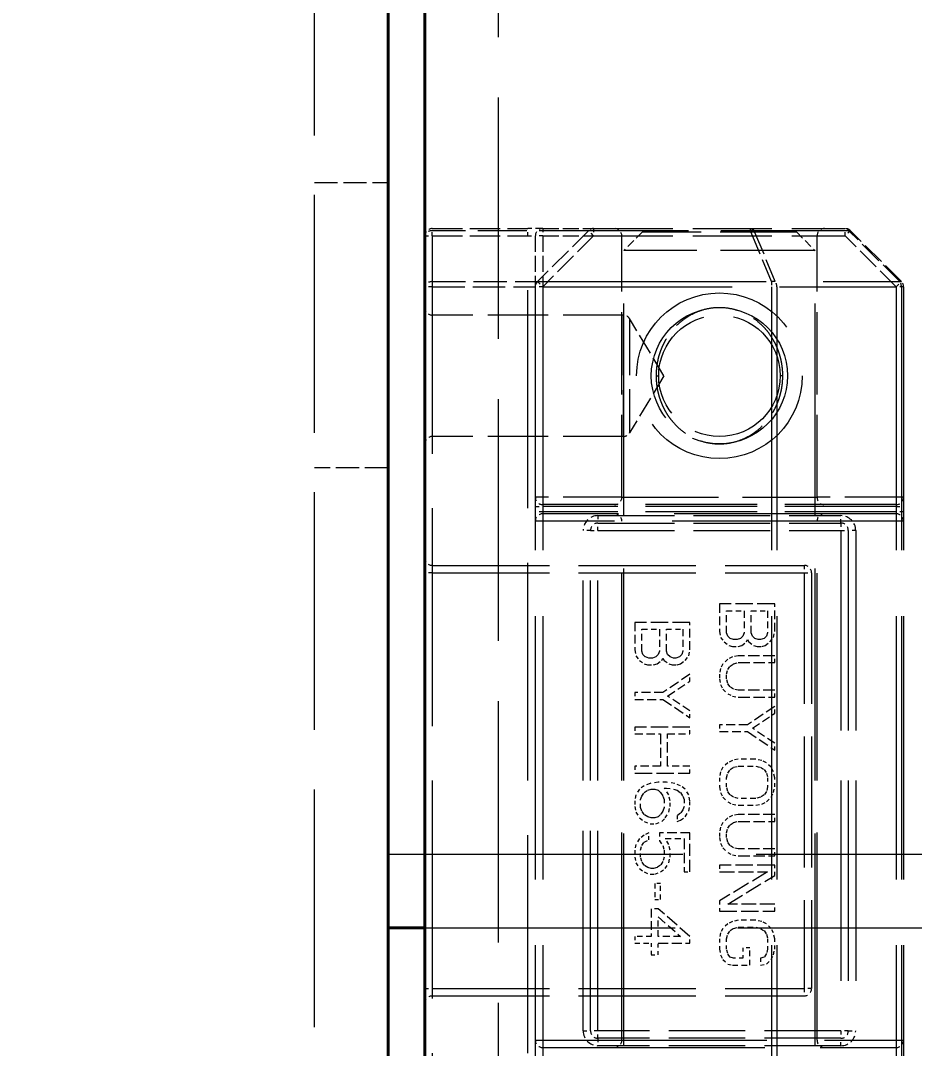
# Model space of a CAD drawing. Header units: millimetres. Extents: x 0 to 2523, y 0 to 1782.
# Drawn here: x 520.73 to 545.01, y 894.96 to 922.88 of the extents above; entities that cross this region are included whole.
import ezdxf

# ---------------------------------------------------------------- set-up
doc = ezdxf.new("R2010")
doc.units = ezdxf.units.MM
doc.header["$LTSCALE"] = 3
doc.linetypes.add('DASHED', pattern=[0.2067, 0.1654, -0.0413])
for name, color, linetype, lineweight in [('가려진 것(ISO)', 2, 'DASHED', 18), ('가려진 좁은 것(ISO)', 2, 'DASHED', 18), ('가시적인 것(ISO)', 3, 'Continuous', 40), ('치수(ISO)', 2, 'Continuous', 25)]:
    doc.layers.add(name, color=color, linetype=linetype, lineweight=lineweight)
doc.styles.add('치수 텍스트_PSTEK_POSCO', font='isocp.shx')
doc.dimstyles.new('치수_PSTEK_POSCO', dxfattribs={"dimscale": 3, "dimtxt": 2.5, "dimasz": 1.5, "dimexe": 1, "dimexo": 1.5, "dimgap": 1, "dimtad": 1, "dimrnd": 1e-08, "dimdsep": 46, "dimtxsty": '치수 텍스트_PSTEK_POSCO', "dimcen": 0.09, "dimdle": 10, "dimclrd": 7, "dimclre": 7, "dimclrt": 2, "dimadec": 1, "dimazin": 2, "dimtfac": 1, "dimtmove": 0, "dimatfit": 3, "dimfxl": 0, "dimtolj": 1, "dimlwd": -1, "dimlwe": -1, "dimarcsym": 0})

# ---------------------------------------------------------------- blocks, each defined once
blk = doc.blocks.new('*D105')
at = {"layer": 'Defpoints', "color": 0, "transparency": 16777216}
for p in [(311.712, 1293.233), (559.712, 871.233), (311.712, 840.233)]:
    blk.add_point(p, dxfattribs=at)
at = {"layer": '치수(ISO)', "color": 7, "transparency": 16777216}
for p, q in [((559.712, 866.733), (559.712, 837.233)), ((555.212, 840.233), (316.212, 840.233))]:
    blk.add_line(p, q, dxfattribs=at)
for points in [[(316.212, 840.983), (316.212, 839.483), (311.712, 840.233)], [(555.212, 840.983), (555.212, 839.483), (559.712, 840.233)]]:
    blk.add_solid(points, dxfattribs=at)
at = {"layer": '치수(ISO)', "color": 2, "transparency": 16777216, "insert": (412.173, 846.984), "char_height": 7.5, "attachment_point": 4, "style": '치수 텍스트_PSTEK_POSCO'}
blk.add_mtext('\\A1;248', dxfattribs=at)

msp = doc.modelspace()

# ---------------------------------------------------------------- linework, layer by layer
at = {"layer": '가려진 것(ISO)', "ltscale": 13.022854}
msp.add_line((528.7116, 435.233), (528.7116, 1291.233), dxfattribs=at)
at = {"layer": '가려진 것(ISO)', "ltscale": 13.223674}
msp.add_line((533.7116, 873.233), (533.7116, 1078.233), dxfattribs=at)
at = {"layer": '가려진 것(ISO)', "ltscale": 1.269698}
for p, q in [((528.7116, 918.483), (530.7116, 918.483)), ((530.7116, 910.733), (528.7116, 910.733))]:
    msp.add_line(p, q, dxfattribs=at)
at = {"layer": '가려진 것(ISO)', "ltscale": 1.650637}
msp.add_line((531.9116, 917.233), (534.5116, 917.233), dxfattribs=at)
at = {"layer": '가려진 것(ISO)', "ltscale": 0.398819}
msp.add_line((534.9116, 917.233), (534.5116, 917.233), dxfattribs=at)
at = {"layer": '가려진 것(ISO)', "ltscale": 1.24153}
for p, q in [((536.1531, 917.1744), (534.7702, 915.7916)), ((544.6531, 915.7916), (543.2702, 917.1744))]:
    msp.add_line(p, q, dxfattribs=at)
at = {"layer": '가려진 것(ISO)', "ltscale": 0.877865}
for p, q in [((534.9116, 917.233), (536.2945, 917.233)), ((534.7116, 917.033), (534.7116, 915.6501))]:
    msp.add_line(p, q, dxfattribs=at)
at = {"layer": '가려진 것(ISO)', "ltscale": 4.338998}
msp.add_line((536.2945, 917.233), (543.1288, 917.233), dxfattribs=at)
at = {"layer": '가려진 것(ISO)', "ltscale": 0.448852}
for p, q in [((537.6117, 917.133), (537.1116, 916.633)), ((541.8116, 917.133), (542.3116, 916.633))]:
    msp.add_line(p, q, dxfattribs=at)
at = {"layer": '가려진 것(ISO)', "ltscale": 4.188526}
msp.add_line((541.8116, 917.133), (537.6117, 917.133), dxfattribs=at)
at = {"layer": '가려진 것(ISO)', "ltscale": 4.507682}
for p, q in [((537.0616, 909.933), (537.0616, 917.033)), ((542.3616, 909.933), (542.3616, 917.033))]:
    msp.add_line(p, q, dxfattribs=at)
at = {"layer": '가려진 것(ISO)', "ltscale": 5.185843}
msp.add_line((542.3116, 916.633), (537.1116, 916.633), dxfattribs=at)
at = {"layer": '가려진 것(ISO)', "ltscale": 11.611019}
for p, q in [((537.1116, 887.833), (537.1116, 916.633)), ((542.3116, 887.833), (542.3116, 916.633))]:
    msp.add_line(p, q, dxfattribs=at)
at = {"layer": '가려진 것(ISO)', "ltscale": 14.424725}
for p, q in [((534.7116, 915.6501), (534.7116, 888.8158)), ((544.7116, 915.6501), (544.7116, 888.8158))]:
    msp.add_line(p, q, dxfattribs=at)
at = {"layer": '가려진 것(ISO)', "ltscale": 3.293022}
for p, q in [((537.0985, 914.883), (531.9116, 914.883)), ((537.0985, 911.583), (531.9116, 911.583))]:
    msp.add_line(p, q, dxfattribs=at)
at = {"layer": '가려진 것(ISO)', "ltscale": 1.150204}
for q in [(537.2699, 914.786), (537.2699, 911.68)]:
    msp.add_line((538.2031, 913.233), q, dxfattribs=at)
at = {"layer": '가려진 것(ISO)', "ltscale": 6.094929}
msp.add_line((544.5116, 909.733), (534.9116, 909.733), dxfattribs=at)
at = {"layer": '가려진 것(ISO)', "ltscale": 12.159042}
for p, q in [((544.5116, 909.483), (534.9116, 909.483)), ((534.9116, 894.983), (544.5116, 894.983))]:
    msp.add_line(p, q, dxfattribs=at)
at = {"layer": '가려진 것(ISO)', "ltscale": 11.369134}
for p, q in [((537.0616, 895.183), (537.0616, 909.283)), ((542.3616, 895.183), (542.3616, 909.283))]:
    msp.add_line(p, q, dxfattribs=at)
at = {"layer": '가려진 것(ISO)', "ltscale": 10.965973}
for p, q in [((536.2116, 895.433), (536.2116, 909.033)), ((543.2116, 909.033), (543.2116, 895.433))]:
    msp.add_line(p, q, dxfattribs=at)
at = {"layer": '가려진 것(ISO)', "ltscale": 4.190233}
for p, q in [((536.4116, 909.233), (543.0116, 909.233)), ((543.0116, 895.233), (536.4116, 895.233))]:
    msp.add_line(p, q, dxfattribs=at)
at = {"layer": '가려진 것(ISO)', "ltscale": 6.412379}
for p, q in [((531.9116, 908.083), (542.0116, 908.083)), ((531.9116, 896.383), (542.0116, 896.383))]:
    msp.add_line(p, q, dxfattribs=at)
at = {"layer": '가려진 것(ISO)', "ltscale": 7.174257}
msp.add_line((542.2116, 907.883), (542.2116, 896.583), dxfattribs=at)
at = {"layer": '가려진 것(ISO)', "ltscale": 0.476074}
for p, q in [((539.7116, 907.033), (539.7116, 906.283)), ((541.2116, 906.283), (541.2116, 907.033)), ((537.4116, 906.533), (537.4116, 905.783)), ((538.9116, 905.783), (538.9116, 906.533)), ((537.8585, 898.7517), (537.8585, 898.0017))]:
    msp.add_line(p, q, dxfattribs=at)
at = {"layer": '가려진 것(ISO)', "ltscale": 0.952248}
for p, q in [((541.2116, 907.033), (539.7116, 907.033)), ((538.9116, 906.533), (537.4116, 906.533)), ((538.9116, 903.6892), (537.4116, 903.6892)), ((537.4116, 902.4392), (538.9116, 902.4392)), ((541.2116, 899.9392), (539.7116, 899.9392)), ((539.7116, 898.6892), (541.2116, 898.6892))]:
    msp.add_line(p, q, dxfattribs=at)
at = {"layer": '가려진 것(ISO)', "ltscale": 0.376871}
for p, q in [((539.9031, 906.2517), (539.9031, 906.8455)), ((540.3819, 906.8455), (540.3819, 906.2517)), ((540.5733, 906.2517), (540.5733, 906.8455)), ((541.0202, 906.8455), (541.0202, 906.2517)), ((537.6031, 905.7517), (537.6031, 906.3455)), ((538.0819, 906.3455), (538.0819, 905.7517)), ((538.2733, 905.7517), (538.2733, 906.3455)), ((538.7202, 906.3455), (538.7202, 905.7517))]:
    msp.add_line(p, q, dxfattribs=at)
at = {"layer": '가려진 것(ISO)', "ltscale": 0.303841}
for p, q in [((539.9031, 906.8455), (540.3819, 906.8455)), ((537.6031, 906.3455), (538.0819, 906.3455)), ((540.701, 902.8142), (540.2223, 902.8142)), ((540.2223, 902.6267), (540.701, 902.6267)), ((540.701, 901.7517), (540.2223, 901.7517)), ((540.2223, 901.5642), (540.701, 901.5642)), ((540.701, 898.4392), (540.2223, 898.4392)), ((540.2223, 898.2517), (540.701, 898.2517)), ((540.0627, 897.2205), (540.5414, 897.2205))]:
    msp.add_line(p, q, dxfattribs=at)
at = {"layer": '가려진 것(ISO)', "ltscale": 0.283578}
for p, q in [((540.5733, 906.8455), (541.0202, 906.8455)), ((538.2733, 906.3455), (538.7202, 906.3455)), ((537.8585, 898.0017), (537.4116, 898.0017)), ((537.4116, 897.8142), (537.8585, 897.8142))]:
    msp.add_line(p, q, dxfattribs=at)
at = {"layer": '가려진 것(ISO)', "ltscale": 0.101151}
for p, q in [((539.7116, 906.283), (539.7436, 906.1267)), ((541.1797, 906.1267), (541.2116, 906.283)), ((537.4116, 905.783), (537.4436, 905.6267)), ((538.8797, 905.6267), (538.9116, 905.783)), ((539.7436, 905.283), (539.7116, 905.1267)), ((539.7116, 905.0017), (539.7436, 904.8455)), ((539.7436, 902.4705), (539.7116, 902.3142)), ((541.2116, 902.3142), (541.1797, 902.4705)), ((539.7116, 902.0642), (539.7436, 901.908)), ((541.1797, 901.908), (541.2116, 902.0642)), ((537.4436, 901.8455), (537.4116, 901.6892)), ((538.3691, 901.6892), (538.3372, 901.8455)), ((538.9116, 901.6892), (538.8797, 901.8455)), ((537.4116, 901.533), (537.4436, 901.3767)), ((538.3372, 901.3767), (538.3691, 901.533)), ((538.8797, 901.408), (538.9116, 901.5642)), ((539.7436, 900.9705), (539.7116, 900.8142)), ((539.7116, 900.6892), (539.7436, 900.533)), ((537.4436, 900.5017), (537.4116, 900.3455)), ((538.3691, 900.3455), (538.3372, 900.5017)), ((537.4116, 900.158), (537.4436, 900.0017)), ((538.3372, 900.0017), (538.3691, 900.158)), ((539.7436, 898.0955), (539.7116, 897.9392)), ((541.2116, 897.9392), (541.1797, 898.0955)), ((539.7116, 897.658), (539.7436, 897.5017)), ((541.1797, 897.5017), (541.2116, 897.658))]:
    msp.add_line(p, q, dxfattribs=at)
at = {"layer": '가려진 것(ISO)', "ltscale": 0.062776}
for p, q in [((539.9351, 906.158), (539.9031, 906.2517)), ((540.3819, 906.2517), (540.3499, 906.158)), ((540.6053, 906.158), (540.5733, 906.2517)), ((541.0202, 906.2517), (540.9882, 906.158)), ((537.6351, 905.658), (537.6031, 905.7517)), ((538.0819, 905.7517), (538.0499, 905.658)), ((538.3053, 905.658), (538.2733, 905.7517)), ((538.7202, 905.7517), (538.6882, 905.658)), ((537.5712, 901.7205), (537.6031, 901.8142)), ((538.1776, 901.8142), (538.2095, 901.7205)), ((538.7202, 901.8142), (538.7521, 901.7205)), ((537.6031, 901.408), (537.5712, 901.5017)), ((538.2095, 901.5017), (538.1776, 901.408)), ((538.7521, 901.533), (538.7202, 901.4392))]:
    msp.add_line(p, q, dxfattribs=at)
at = {"layer": '가려진 것(ISO)', "ltscale": 0.099868}
for p, q in [((539.7436, 906.1267), (539.8393, 906.0017)), ((541.084, 906.0017), (541.1797, 906.1267)), ((537.4436, 905.6267), (537.5393, 905.5017)), ((538.784, 905.5017), (538.8797, 905.6267)), ((538.0819, 900.5955), (538.1776, 900.4705))]:
    msp.add_line(p, q, dxfattribs=at)
at = {"layer": '가려진 것(ISO)', "ltscale": 0.100459}
for p, q in [((539.8393, 906.0017), (539.967, 905.908)), ((540.318, 905.908), (540.4457, 906.0017)), ((540.5095, 906.0017), (540.6372, 905.908)), ((540.9563, 905.908), (541.084, 906.0017)), ((537.5393, 905.5017), (537.667, 905.408)), ((538.018, 905.408), (538.1457, 905.5017)), ((538.2095, 905.5017), (538.3372, 905.408)), ((538.6563, 905.408), (538.784, 905.5017)), ((537.667, 902.0955), (537.5393, 902.0017)), ((538.784, 902.0017), (538.6563, 902.0955)), ((537.5393, 901.2205), (537.667, 901.1267)), ((538.6563, 901.158), (538.784, 901.2517)), ((537.667, 900.7517), (537.5393, 900.658)), ((537.5393, 899.8455), (537.667, 899.7517)), ((538.1138, 899.7517), (538.2414, 899.8455))]:
    msp.add_line(p, q, dxfattribs=at)
at = {"layer": '가려진 것(ISO)', "ltscale": 0.056618}
for p, q in [((539.9989, 906.0955), (539.9351, 906.158)), ((540.3499, 906.158), (540.2861, 906.0955)), ((540.6691, 906.0955), (540.6053, 906.158)), ((540.9882, 906.158), (540.9244, 906.0955)), ((537.6989, 905.5955), (537.6351, 905.658)), ((538.0499, 905.658), (537.9861, 905.5955)), ((538.3691, 905.5955), (538.3053, 905.658)), ((538.6882, 905.658), (538.6244, 905.5955)), ((538.0499, 901.9705), (538.1138, 901.908)), ((538.1138, 901.3142), (538.0499, 901.2517))]:
    msp.add_line(p, q, dxfattribs=at)
at = {"layer": '가려진 것(ISO)', "ltscale": 0.063844}
for p, q in [((539.967, 905.908), (540.0627, 905.8767)), ((540.0946, 906.0642), (539.9989, 906.0955)), ((540.2861, 906.0955), (540.1904, 906.0642)), ((540.2223, 905.8767), (540.318, 905.908)), ((540.6372, 905.908), (540.7329, 905.8767)), ((540.7648, 906.0642), (540.6691, 906.0955)), ((540.9244, 906.0955), (540.8287, 906.0642)), ((540.8606, 905.8767), (540.9563, 905.908)), ((537.667, 905.408), (537.7627, 905.3767)), ((537.7946, 905.5642), (537.6989, 905.5955)), ((537.9861, 905.5955), (537.8904, 905.5642)), ((537.9223, 905.3767), (538.018, 905.408)), ((538.3372, 905.408), (538.4329, 905.3767)), ((538.4648, 905.5642), (538.3691, 905.5955)), ((538.6244, 905.5955), (538.5287, 905.5642)), ((538.5606, 905.3767), (538.6563, 905.408)), ((537.7627, 901.9705), (537.8585, 902.0017)), ((537.9542, 902.0017), (538.0499, 901.9705)), ((538.4648, 902.0017), (538.5606, 901.9705)), ((537.8585, 901.2205), (537.7627, 901.2517)), ((538.0499, 901.2517), (537.9542, 901.2205)), ((538.5606, 901.1267), (538.6563, 901.158)), ((537.8585, 899.8455), (537.7627, 899.8767)), ((538.018, 899.8767), (537.9223, 899.8455)), ((540.0946, 897.408), (539.9989, 897.4392)), ((540.9244, 897.4392), (540.8287, 897.408))]:
    msp.add_line(p, q, dxfattribs=at)
at = {"layer": '가려진 것(ISO)', "ltscale": 0.060688}
for p, q in [((540.1904, 906.0642), (540.0946, 906.0642)), ((537.8904, 905.5642), (537.7946, 905.5642)), ((537.8585, 902.0017), (537.9542, 902.0017)), ((537.9542, 901.2205), (537.8585, 901.2205))]:
    msp.add_line(p, q, dxfattribs=at)
at = {"layer": '가려진 것(ISO)', "ltscale": 0.044455}
for p, q in [((540.4457, 906.0017), (540.4776, 906.0642)), ((540.4776, 906.0642), (540.5095, 906.0017)), ((538.1457, 905.5017), (538.1776, 905.5642)), ((538.1776, 905.5642), (538.2095, 905.5017))]:
    msp.add_line(p, q, dxfattribs=at)
at = {"layer": '가려진 것(ISO)', "ltscale": 0.040425}
for p, q in [((540.8287, 906.0642), (540.7648, 906.0642)), ((538.5287, 905.5642), (538.4648, 905.5642)), ((538.2095, 902.033), (538.2733, 902.033)), ((537.9223, 899.8455), (537.8585, 899.8455))]:
    msp.add_line(p, q, dxfattribs=at)
at = {"layer": '가려진 것(ISO)', "ltscale": 0.101214}
for p, q in [((540.0627, 905.8767), (540.2223, 905.8767)), ((537.7627, 905.3767), (537.9223, 905.3767)), ((537.8265, 901.0642), (537.9861, 901.0642)), ((538.7521, 899.7517), (538.9116, 899.7517)), ((538.1138, 899.4392), (537.9542, 899.4392)), ((537.9542, 899.0017), (538.1138, 899.0017))]:
    msp.add_line(p, q, dxfattribs=at)
at = {"layer": '가려진 것(ISO)', "ltscale": 0.103138}
for p, q in [((540.2223, 905.6267), (540.0627, 905.5955)), ((540.0627, 904.533), (540.2223, 904.5017)), ((540.2223, 902.8142), (540.0627, 902.783)), ((540.8606, 902.783), (540.701, 902.8142)), ((540.0627, 901.5955), (540.2223, 901.5642)), ((540.701, 901.5642), (540.8606, 901.5955)), ((540.2223, 901.3142), (540.0627, 901.283)), ((540.0627, 900.2205), (540.2223, 900.1892)), ((540.2223, 898.4392), (540.0627, 898.408)), ((540.8606, 898.408), (540.701, 898.4392)), ((540.8287, 897.2205), (540.9882, 897.2517))]:
    msp.add_line(p, q, dxfattribs=at)
at = {"layer": '가려진 것(ISO)', "ltscale": 0.628045}
for p, q in [((541.2116, 905.6267), (540.2223, 905.6267)), ((540.2223, 905.4392), (541.2116, 905.4392)), ((541.2116, 904.6892), (540.2223, 904.6892)), ((540.2223, 904.5017), (541.2116, 904.5017)), ((541.2116, 901.3142), (540.2223, 901.3142)), ((540.2223, 901.1267), (541.2116, 901.1267)), ((541.2116, 900.3767), (540.2223, 900.3767)), ((540.2223, 900.1892), (541.2116, 900.1892))]:
    msp.add_line(p, q, dxfattribs=at)
at = {"layer": '가려진 것(ISO)', "ltscale": 0.080951}
for p, q in [((540.7329, 905.8767), (540.8606, 905.8767)), ((538.4329, 905.3767), (538.5606, 905.3767)), ((537.8265, 899.6892), (537.9542, 899.6892))]:
    msp.add_line(p, q, dxfattribs=at)
at = {"layer": '가려진 것(ISO)', "ltscale": 0.118944}
for p, q in [((541.2116, 905.4392), (541.2116, 905.6267)), ((538.9116, 904.9392), (538.9116, 905.1267)), ((537.4116, 904.6267), (537.4116, 904.4392)), ((541.2116, 904.5017), (541.2116, 904.6892)), ((541.2116, 904.0642), (541.2116, 904.2517)), ((538.9116, 903.9392), (538.9116, 904.1267)), ((539.7116, 903.7517), (539.7116, 903.5642)), ((541.2116, 903.0642), (541.2116, 903.2517)), ((537.4116, 902.6267), (537.4116, 902.4392)), ((538.9116, 902.4392), (538.9116, 902.6267)), ((538.7521, 901.7205), (538.7521, 901.533)), ((541.2116, 901.1267), (541.2116, 901.3142)), ((537.7946, 900.6267), (537.7946, 900.8142)), ((537.4116, 900.3455), (537.4116, 900.158)), ((537.5712, 900.158), (537.5712, 900.3455)), ((538.2095, 900.3455), (538.2095, 900.158)), ((538.3691, 900.158), (538.3691, 900.3455)), ((541.2116, 900.1892), (541.2116, 900.3767)), ((539.7116, 899.9392), (539.7116, 899.7517)), ((541.2116, 898.6892), (541.2116, 898.8767)), ((537.4116, 898.0017), (537.4116, 897.8142)), ((538.9116, 897.8142), (538.9116, 898.0017)), ((540.8287, 897.408), (540.8287, 897.2205))]:
    msp.add_line(p, q, dxfattribs=at)
at = {"layer": '가려진 것(ISO)', "ltscale": 0.089011}
for p, q in [((539.8074, 905.408), (539.7436, 905.283)), ((539.7436, 904.8455), (539.8074, 904.7205)), ((539.8074, 902.5955), (539.7436, 902.4705)), ((541.1797, 902.4705), (541.1159, 902.5955)), ((539.7436, 901.908), (539.8074, 901.783)), ((541.1159, 901.783), (541.1797, 901.908)), ((539.8074, 901.0955), (539.7436, 900.9705)), ((539.8074, 898.2205), (539.7436, 898.0955)), ((541.1797, 898.0955), (541.1159, 898.2205)), ((539.7436, 897.5017), (539.8074, 897.3767)), ((541.1159, 897.3767), (541.1797, 897.5017))]:
    msp.add_line(p, q, dxfattribs=at)
at = {"layer": '가려진 것(ISO)', "ltscale": 0.113336}
for p, q in [((539.9351, 905.533), (539.8074, 905.408)), ((539.8074, 904.7205), (539.9351, 904.5955)), ((539.9351, 902.7205), (539.8074, 902.5955)), ((541.1159, 902.5955), (540.9882, 902.7205)), ((539.8074, 901.783), (539.9351, 901.658)), ((540.9882, 901.658), (541.1159, 901.783)), ((539.9351, 901.2205), (539.8074, 901.0955)), ((539.8074, 900.408), (539.9351, 900.283)), ((539.9351, 898.3455), (539.8074, 898.2205)), ((541.1159, 898.2205), (540.9882, 898.3455)), ((539.8074, 897.3767), (539.9351, 897.2517)), ((540.9882, 897.2517), (541.1159, 897.3767))]:
    msp.add_line(p, q, dxfattribs=at)
at = {"layer": '가려진 것(ISO)', "ltscale": 0.090143}
for p, q in [((540.0627, 905.5955), (539.9351, 905.533)), ((539.9351, 904.5955), (540.0627, 904.533)), ((540.0627, 902.783), (539.9351, 902.7205)), ((540.9882, 902.7205), (540.8606, 902.783)), ((539.9351, 901.658), (540.0627, 901.5955)), ((540.8606, 901.5955), (540.9882, 901.658)), ((540.0627, 901.283), (539.9351, 901.2205)), ((537.7946, 900.8142), (537.667, 900.7517)), ((537.667, 900.5642), (537.7946, 900.6267)), ((539.9351, 900.283), (540.0627, 900.2205)), ((540.0627, 898.408), (539.9351, 898.3455)), ((540.9882, 898.3455), (540.8606, 898.408))]:
    msp.add_line(p, q, dxfattribs=at)
at = {"layer": '가려진 것(ISO)', "ltscale": 0.071908}
for p, q in [((539.9351, 905.2517), (539.9989, 905.3455)), ((539.9989, 904.783), (539.9351, 904.8767)), ((539.9351, 902.4392), (539.9989, 902.533)), ((540.9244, 902.533), (540.9882, 902.4392)), ((537.6031, 901.8142), (537.667, 901.908)), ((538.1138, 901.908), (538.1776, 901.8142)), ((538.6563, 901.908), (538.7202, 901.8142)), ((539.9989, 901.8455), (539.9351, 901.9392)), ((540.9882, 901.9392), (540.9244, 901.8455)), ((538.7202, 901.4392), (538.6563, 901.3455)), ((537.667, 901.3142), (537.6031, 901.408)), ((538.1776, 901.408), (538.1138, 901.3142)), ((539.9351, 900.9392), (539.9989, 901.033)), ((537.6031, 900.4705), (537.667, 900.5642)), ((539.9989, 900.4705), (539.9351, 900.5642)), ((537.667, 899.9392), (537.6031, 900.033)), ((538.1776, 900.033), (538.1138, 899.9392)), ((539.9351, 898.0642), (539.9989, 898.158)), ((540.9244, 898.158), (540.9882, 898.0642)), ((539.9989, 897.4392), (539.9351, 897.533)), ((540.9882, 897.533), (540.9244, 897.4392))]:
    msp.add_line(p, q, dxfattribs=at)
at = {"layer": '가려진 것(ISO)', "ltscale": 0.072493}
for p, q in [((539.9989, 905.3455), (540.0946, 905.408)), ((540.0946, 904.7205), (539.9989, 904.783)), ((539.9989, 902.533), (540.0946, 902.5955)), ((540.8287, 902.5955), (540.9244, 902.533)), ((537.667, 901.908), (537.7627, 901.9705)), ((538.5606, 901.9705), (538.6563, 901.908)), ((540.0946, 901.783), (539.9989, 901.8455)), ((540.9244, 901.8455), (540.8287, 901.783)), ((537.7627, 901.2517), (537.667, 901.3142)), ((538.6563, 901.3455), (538.5606, 901.283)), ((539.9989, 901.033), (540.0946, 901.0955)), ((540.0946, 900.408), (539.9989, 900.4705)), ((537.7627, 899.8767), (537.667, 899.9392)), ((538.1138, 899.9392), (538.018, 899.8767)), ((539.9989, 898.158), (540.0946, 898.2205)), ((540.8287, 898.2205), (540.9244, 898.158))]:
    msp.add_line(p, q, dxfattribs=at)
at = {"layer": '가려진 것(ISO)', "ltscale": 0.083344}
for p, q in [((540.0946, 905.408), (540.2223, 905.4392)), ((540.2223, 904.6892), (540.0946, 904.7205)), ((540.0946, 902.5955), (540.2223, 902.6267)), ((540.701, 902.6267), (540.8287, 902.5955)), ((540.2223, 901.7517), (540.0946, 901.783)), ((540.8287, 901.783), (540.701, 901.7517)), ((540.0946, 901.0955), (540.2223, 901.1267)), ((540.2223, 900.3767), (540.0946, 900.408)), ((540.0946, 898.2205), (540.2223, 898.2517)), ((540.701, 898.2517), (540.8287, 898.2205)), ((539.9351, 897.2517), (540.0627, 897.2205))]:
    msp.add_line(p, q, dxfattribs=at)
at = {"layer": '가려진 것(ISO)', "ltscale": 0.563788}
for p, q in [((538.9116, 905.1267), (538.1776, 904.6267)), ((538.1776, 904.4392), (538.9116, 903.9392)), ((541.2116, 904.2517), (540.4776, 903.7517)), ((540.4776, 903.5642), (541.2116, 903.0642))]:
    msp.add_line(p, q, dxfattribs=at)
at = {"layer": '가려진 것(ISO)', "ltscale": 0.079262}
for p, q in [((539.7116, 905.1267), (539.7116, 905.0017)), ((539.9031, 905.0017), (539.9031, 905.1267)), ((538.9116, 901.5642), (538.9116, 901.6892)), ((539.7116, 900.8142), (539.7116, 900.6892)), ((539.9031, 900.6892), (539.9031, 900.8142))]:
    msp.add_line(p, q, dxfattribs=at)
at = {"layer": '가려진 것(ISO)', "ltscale": 0.081808}
for p, q in [((539.9031, 905.1267), (539.9351, 905.2517)), ((539.9351, 904.8767), (539.9031, 905.0017)), ((539.9031, 902.3142), (539.9351, 902.4392)), ((540.9882, 902.4392), (541.0202, 902.3142)), ((539.9351, 901.9392), (539.9031, 902.0642)), ((541.0202, 902.0642), (540.9882, 901.9392)), ((539.9031, 900.8142), (539.9351, 900.9392)), ((539.9351, 900.5642), (539.9031, 900.6892)), ((537.5712, 900.3455), (537.6031, 900.4705)), ((538.1776, 900.4705), (538.2095, 900.3455)), ((537.6031, 900.033), (537.5712, 900.158)), ((538.2095, 900.158), (538.1776, 900.033)), ((539.9031, 897.9392), (539.9351, 898.0642)), ((540.9882, 898.0642), (541.0202, 897.9392)), ((539.9351, 897.533), (539.9031, 897.658)), ((541.0202, 897.658), (540.9882, 897.533))]:
    msp.add_line(p, q, dxfattribs=at)
at = {"layer": '가려진 것(ISO)', "ltscale": 0.463306}
for p, q in [((538.3053, 904.533), (538.9116, 904.9392)), ((538.9116, 904.1267), (538.3053, 904.533)), ((540.6053, 903.658), (541.2116, 904.0642)), ((541.2116, 903.2517), (540.6053, 903.658))]:
    msp.add_line(p, q, dxfattribs=at)
at = {"layer": '가려진 것(ISO)', "ltscale": 0.486206}
for p, q in [((538.1776, 904.6267), (537.4116, 904.6267)), ((537.4116, 904.4392), (538.1776, 904.4392)), ((540.4776, 903.7517), (539.7116, 903.7517)), ((539.7116, 903.5642), (540.4776, 903.5642))]:
    msp.add_line(p, q, dxfattribs=at)
at = {"layer": '가려진 것(ISO)', "ltscale": 0.118943}
for p, q in [((537.4116, 903.6892), (537.4116, 903.5017)), ((538.9116, 903.5017), (538.9116, 903.6892))]:
    msp.add_line(p, q, dxfattribs=at)
at = {"layer": '가려진 것(ISO)', "ltscale": 0.44568}
for p, q in [((537.4116, 903.5017), (538.1138, 903.5017)), ((538.1138, 902.6267), (537.4116, 902.6267))]:
    msp.add_line(p, q, dxfattribs=at)
at = {"layer": '가려진 것(ISO)', "ltscale": 0.555437}
for p, q in [((538.1138, 903.5017), (538.1138, 902.6267)), ((538.3053, 902.6267), (538.3053, 903.5017))]:
    msp.add_line(p, q, dxfattribs=at)
at = {"layer": '가려진 것(ISO)', "ltscale": 0.384892}
for p, q in [((538.3053, 903.5017), (538.9116, 903.5017)), ((538.9116, 902.6267), (538.3053, 902.6267)), ((538.6563, 898.0017), (538.0499, 898.0017))]:
    msp.add_line(p, q, dxfattribs=at)
at = {"layer": '가려진 것(ISO)', "ltscale": 0.158625}
for p, q in [((539.7116, 902.3142), (539.7116, 902.0642)), ((539.9031, 902.0642), (539.9031, 902.3142)), ((541.0202, 902.3142), (541.0202, 902.0642)), ((541.2116, 902.0642), (541.2116, 902.3142))]:
    msp.add_line(p, q, dxfattribs=at)
at = {"layer": '가려진 것(ISO)', "ltscale": 0.116246}
for p, q in [((537.5393, 902.0017), (537.4436, 901.8455)), ((538.8797, 901.8455), (538.784, 902.0017)), ((537.4436, 901.3767), (537.5393, 901.2205)), ((538.2414, 901.2205), (538.3372, 901.3767)), ((538.784, 901.2517), (538.8797, 901.408)), ((537.5393, 900.658), (537.4436, 900.5017)), ((538.3372, 900.5017), (538.2414, 900.658)), ((537.4436, 900.0017), (537.5393, 899.8455)), ((538.2414, 899.8455), (538.3372, 900.0017))]:
    msp.add_line(p, q, dxfattribs=at)
at = {"layer": '가려진 것(ISO)', "ltscale": 0.108707}
for p, q in [((537.8265, 902.158), (537.667, 902.0955)), ((538.6563, 902.0955), (538.4968, 902.158)), ((537.667, 901.1267), (537.8265, 901.0642)), ((537.9861, 901.0642), (538.1457, 901.1267)), ((537.667, 899.7517), (537.8265, 899.6892)), ((537.9542, 899.6892), (538.1138, 899.7517))]:
    msp.add_line(p, q, dxfattribs=at)
at = {"layer": '가려진 것(ISO)', "ltscale": 0.14312}
for p, q in [((538.0499, 902.1892), (537.8265, 902.158)), ((538.4968, 902.158), (538.2733, 902.1892))]:
    msp.add_line(p, q, dxfattribs=at)
at = {"layer": '가려진 것(ISO)', "ltscale": 0.141739}
msp.add_line((538.2733, 902.1892), (538.0499, 902.1892), dxfattribs=at)
at = {"layer": '가려진 것(ISO)', "ltscale": 0.143916}
msp.add_line((538.3372, 901.8455), (538.2095, 902.033), dxfattribs=at)
at = {"layer": '가려진 것(ISO)', "ltscale": 0.123085}
msp.add_line((538.2733, 902.033), (538.4648, 902.0017), dxfattribs=at)
at = {"layer": '가려진 것(ISO)', "ltscale": 0.138784}
for p, q in [((537.5712, 901.5017), (537.5712, 901.7205)), ((538.2095, 901.7205), (538.2095, 901.5017)), ((538.0819, 900.8142), (538.0819, 900.5955))]:
    msp.add_line(p, q, dxfattribs=at)
at = {"layer": '가려진 것(ISO)', "ltscale": 0.099103}
for p, q in [((537.4116, 901.6892), (537.4116, 901.533)), ((538.3691, 901.533), (538.3691, 901.6892)), ((538.5606, 901.283), (538.5606, 901.1267))]:
    msp.add_line(p, q, dxfattribs=at)
at = {"layer": '가려진 것(ISO)', "ltscale": 0.084977}
msp.add_line((538.1457, 901.1267), (538.2414, 901.2205), dxfattribs=at)
at = {"layer": '가려진 것(ISO)', "ltscale": 0.526731}
msp.add_line((538.9116, 900.8142), (538.0819, 900.8142), dxfattribs=at)
at = {"layer": '가려진 것(ISO)', "ltscale": 0.324104}
msp.add_line((538.2414, 900.658), (538.7521, 900.658), dxfattribs=at)
at = {"layer": '가려진 것(ISO)', "ltscale": 0.575277}
msp.add_line((538.7521, 900.658), (538.7521, 899.7517), dxfattribs=at)
at = {"layer": '가려진 것(ISO)', "ltscale": 0.67448}
msp.add_line((538.9116, 899.7517), (538.9116, 900.8142), dxfattribs=at)
at = {"layer": '가려진 것(ISO)', "ltscale": 0.08901}
msp.add_line((539.7436, 900.533), (539.8074, 900.408), dxfattribs=at)
at = {"layer": '가려진 것(ISO)', "ltscale": 16.126431}
msp.add_line((530.7116, 900.233), (550.7116, 900.233), dxfattribs=at)
at = {"layer": '가려진 것(ISO)', "ltscale": 0.178465}
for p, q in [((541.2116, 899.658), (541.2116, 899.9392)), ((539.7116, 898.9705), (539.7116, 898.6892)), ((539.7116, 897.9392), (539.7116, 897.658)), ((539.9031, 897.658), (539.9031, 897.9392)), ((541.0202, 897.9392), (541.0202, 897.658)), ((541.2116, 897.658), (541.2116, 897.9392)), ((540.3499, 897.6892), (540.3499, 897.408))]:
    msp.add_line(p, q, dxfattribs=at)
at = {"layer": '가려진 것(ISO)', "ltscale": 0.830672}
msp.add_line((539.7116, 899.7517), (541.0202, 899.7517), dxfattribs=at)
at = {"layer": '가려진 것(ISO)', "ltscale": 0.967481}
msp.add_line((541.0202, 899.7517), (539.7116, 898.9705), dxfattribs=at)
at = {"layer": '가려진 것(ISO)', "ltscale": 0.95014}
msp.add_line((539.9351, 898.8767), (541.2116, 899.658), dxfattribs=at)
at = {"layer": '가려진 것(ISO)', "ltscale": 0.277669}
for p, q in [((537.9542, 899.4392), (537.9542, 899.0017)), ((538.1138, 899.0017), (538.1138, 899.4392))]:
    msp.add_line(p, q, dxfattribs=at)
at = {"layer": '가려진 것(ISO)', "ltscale": 0.121476}
for p, q in [((538.0499, 898.7517), (537.8585, 898.7517)), ((540.5414, 897.6892), (540.3499, 897.6892)), ((537.8585, 897.5017), (538.0499, 897.5017))]:
    msp.add_line(p, q, dxfattribs=at)
at = {"layer": '가려진 것(ISO)', "ltscale": 0.725195}
msp.add_line((538.9116, 898.0017), (538.0499, 898.7517), dxfattribs=at)
at = {"layer": '가려진 것(ISO)', "ltscale": 0.810409}
msp.add_line((541.2116, 898.8767), (539.9351, 898.8767), dxfattribs=at)
at = {"layer": '가려진 것(ISO)', "ltscale": 0.511743}
msp.add_line((538.0499, 898.533), (538.6563, 898.0017), dxfattribs=at)
at = {"layer": '가려진 것(ISO)', "ltscale": 0.33719}
msp.add_line((538.0499, 898.0017), (538.0499, 898.533), dxfattribs=at)
at = {"layer": '가려진 것(ISO)', "ltscale": 13.707466}
msp.add_line((531.7116, 898.233), (548.7116, 898.233), dxfattribs=at)
at = {"layer": '가려진 것(ISO)', "ltscale": 0.198306}
for p, q in [((537.8585, 897.8142), (537.8585, 897.5017)), ((538.0499, 897.5017), (538.0499, 897.8142))]:
    msp.add_line(p, q, dxfattribs=at)
at = {"layer": '가려진 것(ISO)', "ltscale": 0.546994}
msp.add_line((538.0499, 897.8142), (538.9116, 897.8142), dxfattribs=at)
at = {"layer": '가려진 것(ISO)', "ltscale": 0.297509}
msp.add_line((540.5414, 897.2205), (540.5414, 897.6892), dxfattribs=at)
at = {"layer": '가려진 것(ISO)', "ltscale": 0.162002}
msp.add_line((540.3499, 897.408), (540.0946, 897.408), dxfattribs=at)
at = {"layer": '가려진 것(ISO)', "ltscale": 11.399102}
msp.add_circle((539.7116, 913.233), 2.25, dxfattribs=at)
at = {"layer": '가려진 것(ISO)', "ltscale": 6.582059}
msp.add_circle((539.7116, 913.233), 1.65, dxfattribs=at)
at = {"layer": '가려진 것(ISO)', "ltscale": 0.199359}
for centre, start, end in [((531.9116, 917.033), 90, 180), ((534.9116, 917.033), 90, 180), ((536.8616, 917.033), 0, 90), ((542.5616, 917.033), 90, 180), ((531.9116, 915.083), 180, 270), ((531.9116, 911.383), 90, 180), ((534.9116, 909.933), 180, 270), ((536.8616, 909.933), 270, 0), ((542.5616, 909.933), 180, 270), ((544.5116, 909.933), 270, 0), ((534.9116, 909.283), 90, 180), ((536.8616, 909.283), 0, 90), ((542.5616, 909.283), 90, 180), ((544.5116, 909.283), 0, 90), ((536.4116, 909.033), 90, 180), ((543.0116, 909.033), 0, 90), ((531.9116, 908.283), 180, 270), ((542.0116, 907.883), 0, 90), ((542.0116, 896.583), 270, 0), ((531.9116, 896.183), 90, 180), ((536.4116, 895.433), 180, 270), ((543.0116, 895.433), 270, 0), ((534.9116, 895.183), 180, 270), ((536.8616, 895.183), 270, 0), ((542.5616, 895.183), 180, 270), ((544.5116, 895.183), 270, 0)]:
    msp.add_arc(centre, 0.2, start, end, dxfattribs=at)
at = {"layer": '가려진 것(ISO)', "ltscale": 0.09963}
for centre, start, end in [((536.2945, 917.033), 89.99998, 134.99999), ((543.1288, 917.033), 45.00001, 90.00002), ((534.9116, 915.6501), 135.00002, 180), ((544.5116, 915.6501), 0, 44.99998)]:
    msp.add_arc(centre, 0.2, start, end, dxfattribs=at)
at = {"layer": '가려진 것(ISO)', "ltscale": 0.130657}
for centre, start, end in [((537.0985, 914.683), 31, 90), ((537.0985, 911.783), 270, 329)]:
    msp.add_arc(centre, 0.2, start, end, dxfattribs=at)
at = {"layer": '가려진 좁은 것(ISO)', "ltscale": 0.199359}
for p, q in [((531.9116, 917.033), (531.9116, 917.233)), ((534.5116, 917.033), (534.5116, 917.233)), ((534.9116, 917.233), (534.9116, 917.033)), ((536.2945, 917.033), (536.1531, 917.1744)), ((536.2945, 917.233), (536.2945, 917.033)), ((543.1288, 917.033), (543.1288, 917.233)), ((543.2702, 917.1744), (543.1288, 917.033)), ((531.7116, 917.033), (531.9116, 917.033)), ((534.5116, 917.033), (534.7116, 917.033)), ((534.9116, 917.033), (534.7116, 917.033)), ((534.7702, 915.7916), (534.9116, 915.6501)), ((544.5116, 915.6501), (544.6531, 915.7916)), ((531.9116, 915.6501), (531.7116, 915.6501)), ((534.9116, 915.6501), (534.7116, 915.6501)), ((544.7116, 915.6501), (544.5116, 915.6501)), ((534.7116, 909.683), (534.9116, 909.683)), ((534.9116, 909.533), (534.7116, 909.533)), ((544.5116, 909.683), (544.7116, 909.683)), ((544.7116, 909.533), (544.5116, 909.533)), ((536.4116, 909.433), (536.4116, 909.233)), ((543.0116, 909.233), (543.0116, 909.433)), ((536.2116, 909.033), (536.0116, 909.033)), ((536.2116, 909.033), (536.4116, 909.033)), ((536.4116, 909.033), (536.4116, 909.233)), ((543.0116, 909.233), (543.0116, 909.033)), ((543.0116, 909.033), (543.2116, 909.033)), ((543.4116, 909.033), (543.2116, 909.033)), ((531.9116, 907.883), (531.7116, 907.883)), ((542.0116, 908.083), (542.0116, 907.883)), ((542.0116, 907.883), (542.2116, 907.883)), ((531.7116, 896.583), (531.9116, 896.583)), ((542.0116, 896.583), (542.0116, 896.383)), ((542.2116, 896.583), (542.0116, 896.583)), ((536.0116, 895.433), (536.2116, 895.433)), ((536.4116, 895.433), (536.2116, 895.433)), ((536.4116, 895.233), (536.4116, 895.433)), ((543.2116, 895.433), (543.0116, 895.433)), ((543.0116, 895.433), (543.0116, 895.233)), ((543.2116, 895.433), (543.4116, 895.433)), ((536.4116, 895.233), (536.4116, 895.033)), ((543.0116, 895.033), (543.0116, 895.233))]:
    msp.add_line(p, q, dxfattribs=at)
at = {"layer": '가려진 좁은 것(ISO)', "ltscale": 2.692774}
msp.add_line((536.1531, 917.1744), (531.9116, 917.1744), dxfattribs=at)
at = {"layer": '가려진 좁은 것(ISO)', "ltscale": 7.097816}
msp.add_line((543.2702, 917.1744), (536.1531, 917.1744), dxfattribs=at)
at = {"layer": '가려진 좁은 것(ISO)', "ltscale": 0.09963}
for p, q in [((540.556, 917.1744), (540.556, 917.233)), ((541.1288, 915.7916), (541.1288, 915.6501))]:
    msp.add_line(p, q, dxfattribs=at)
at = {"layer": '가려진 좁은 것(ISO)', "ltscale": 1.293692}
for p, q in [((541.1288, 915.7916), (540.556, 917.1744)), ((541.2288, 915.7916), (540.656, 917.1744)), ((544.6116, 915.7916), (543.2288, 917.1744))]:
    msp.add_line(p, q, dxfattribs=at)
at = {"layer": '가려진 좁은 것(ISO)', "ltscale": 1.650637}
msp.add_line((531.9116, 917.033), (534.5116, 917.033), dxfattribs=at)
at = {"layer": '가려진 좁은 것(ISO)', "ltscale": 11.933559}
for p, q in [((531.9116, 917.033), (531.9116, 887.433)), ((534.5116, 887.433), (534.5116, 917.033))]:
    msp.add_line(p, q, dxfattribs=at)
at = {"layer": '가려진 좁은 것(ISO)', "ltscale": 0.877865}
for q in [(536.2945, 917.033), (534.9116, 915.6501)]:
    msp.add_line((534.9116, 917.033), q, dxfattribs=at)
at = {"layer": '가려진 좁은 것(ISO)', "ltscale": 1.24153}
for p, q in [((536.2945, 917.033), (534.9116, 915.6501)), ((544.5116, 915.6501), (543.1288, 917.033))]:
    msp.add_line(p, q, dxfattribs=at)
at = {"layer": '가려진 좁은 것(ISO)', "ltscale": 4.338999}
msp.add_line((536.2945, 917.033), (543.1288, 917.033), dxfattribs=at)
at = {"layer": '가려진 좁은 것(ISO)', "ltscale": 1.814808}
msp.add_line((531.9116, 915.7916), (534.7702, 915.7916), dxfattribs=at)
at = {"layer": '가려진 좁은 것(ISO)', "ltscale": 12.517282}
msp.add_line((534.7702, 915.7916), (544.6531, 915.7916), dxfattribs=at)
at = {"layer": '가려진 좁은 것(ISO)', "ltscale": 1.777617}
msp.add_line((531.9116, 915.6501), (534.7116, 915.6501), dxfattribs=at)
at = {"layer": '가려진 좁은 것(ISO)', "ltscale": 14.424725}
for p, q in [((534.9116, 915.6501), (534.9116, 888.8158)), ((541.1288, 915.6501), (541.1288, 888.8158)), ((541.2702, 915.6501), (541.2702, 888.8158)), ((544.5116, 915.6501), (544.5116, 888.8158)), ((544.6531, 915.6501), (544.6531, 888.8158))]:
    msp.add_line(p, q, dxfattribs=at)
at = {"layer": '가려진 좁은 것(ISO)', "ltscale": 10.377377}
msp.add_line((534.9116, 915.6501), (544.5116, 915.6501), dxfattribs=at)
at = {"layer": '가려진 좁은 것(ISO)', "ltscale": 3.290979}
msp.add_line((537.0985, 914.883), (537.0985, 911.583), dxfattribs=at)
at = {"layer": '가려진 좁은 것(ISO)', "ltscale": 3.097519}
msp.add_line((537.2699, 914.786), (537.2699, 911.68), dxfattribs=at)
at = {"layer": '가려진 좁은 것(ISO)', "ltscale": 3.21311}
for p, q in [((537.0616, 909.933), (534.7116, 909.933)), ((544.7116, 909.933), (542.3616, 909.933))]:
    msp.add_line(p, q, dxfattribs=at)
at = {"layer": '가려진 좁은 것(ISO)', "ltscale": 5.285573}
msp.add_line((537.0616, 909.933), (542.3616, 909.933), dxfattribs=at)
at = {"layer": '가려진 좁은 것(ISO)', "ltscale": 6.094929}
for p, q in [((544.5116, 909.683), (534.9116, 909.683)), ((544.5116, 909.533), (534.9116, 909.533))]:
    msp.add_line(p, q, dxfattribs=at)
at = {"layer": '가려진 좁은 것(ISO)', "ltscale": 12.665669}
for p, q in [((544.7116, 909.283), (534.7116, 909.283)), ((534.7116, 895.183), (544.7116, 895.183))]:
    msp.add_line(p, q, dxfattribs=at)
at = {"layer": '가려진 좁은 것(ISO)', "ltscale": 4.190233}
for p, q in [((536.4116, 909.433), (543.0116, 909.433)), ((536.4116, 909.033), (543.0116, 909.033)), ((543.0116, 895.433), (536.4116, 895.433)), ((543.0116, 895.033), (536.4116, 895.033))]:
    msp.add_line(p, q, dxfattribs=at)
at = {"layer": '가려진 좁은 것(ISO)', "ltscale": 10.965973}
for p, q in [((536.0116, 895.433), (536.0116, 909.033)), ((536.4116, 895.433), (536.4116, 909.033)), ((543.0116, 909.033), (543.0116, 895.433)), ((543.4116, 909.033), (543.4116, 895.433))]:
    msp.add_line(p, q, dxfattribs=at)
at = {"layer": '가려진 좁은 것(ISO)', "ltscale": 6.412379}
for p, q in [((531.9116, 907.883), (542.0116, 907.883)), ((531.9116, 896.583), (542.0116, 896.583))]:
    msp.add_line(p, q, dxfattribs=at)
at = {"layer": '가려진 좁은 것(ISO)', "ltscale": 7.174257}
msp.add_line((542.0116, 907.883), (542.0116, 896.583), dxfattribs=at)
at = {"layer": '가려진 좁은 것(ISO)', "ltscale": 7.379896}
msp.add_circle((539.7116, 913.233), 1.85, dxfattribs=at)
at = {"layer": '가려진 좁은 것(ISO)', "ltscale": 0.398819}
for centre, start, end in [((536.4116, 909.033), 90, 180), ((543.0116, 909.033), 0, 90), ((536.4116, 895.433), 180, 270), ((543.0116, 895.433), 270, 0)]:
    msp.add_arc(centre, 0.4, start, end, dxfattribs=at)
at = {"layer": '가려진 좁은 것(ISO)', "ltscale": 0.199359}
for centre in [(531.9116, 917.033), (531.9116, 915.6501)]:
    msp.add_ellipse(centre, major_axis=(-0.2, 0), ratio=0.7071068, start_param=4.712389, end_param=6.2831853, dxfattribs=at)
at = {"layer": '가려진 좁은 것(ISO)', "ltscale": 0.09963}
for centre, major_axis, start_param, end_param in [((540.556, 917.033), (0, 0.2), 5.4977871, 6.2831853), ((543.1288, 917.033), (0, 0.2), 5.4977871, 6.2831853), ((541.1288, 915.6501), (0, 0.2), 4.712389, 5.4977871), ((544.5116, 915.6501), (0, -0.2), 1.5707963, 2.3561945)]:
    msp.add_ellipse(centre, major_axis=major_axis, ratio=0.7071068, start_param=start_param, end_param=end_param, dxfattribs=at)
at = {"layer": '가려진 좁은 것(ISO)', "ltscale": 0.069489}
for centre, major_axis, ratio, start_param, end_param in [((540.556, 917.033), (-0.1848, -0.0765), 0.6785983, 3.8903464, 4.4383748), ((543.1288, 917.033), (0.1414, 0.1414), 0.2810846, 0, 0.5480284), ((541.1288, 915.6501), (-0.1848, -0.0765), 0.6785983, 3.8903464, 4.4383748), ((544.5116, 915.6501), (0.1414, 0.1414), 0.2810846, 0, 0.5480284)]:
    msp.add_ellipse(centre, major_axis=major_axis, ratio=ratio, start_param=start_param, end_param=end_param, dxfattribs=at)
at = {"layer": '가려진 좁은 것(ISO)', "ltscale": 0.109657}
for centre, major_axis, start_param, end_param in [((537.8616, 913.233), (0.2, 0), 5.4200726, 6.2853031), ((541.5616, 913.233), (-0.2, 0), 5.4181874, 6.2821293)]:
    msp.add_ellipse(centre, major_axis=major_axis, ratio=0.00001, start_param=start_param, end_param=end_param, dxfattribs=at)
at = {"layer": '가려진 좁은 것(ISO)', "ltscale": 3.67114}
for points in [[(541.4318, 913.233), (541.4318, 913.2823), (541.43, 913.3321), (541.4262, 913.3826), (541.4224, 913.4331), (541.4166, 913.4843), (541.4087, 913.5353), (541.4009, 913.5863), (541.391, 913.637), (541.3793, 913.6867), (541.3676, 913.7363), (541.3541, 913.7848), (541.3395, 913.831), (541.3248, 913.8772), (541.309, 913.921), (541.2915, 913.9648), (541.274, 914.0086), (541.2547, 914.0524), (541.2321, 914.0981), (541.2096, 914.1439), (541.1838, 914.1916), (541.1547, 914.2399), (541.1256, 914.2881), (541.0932, 914.3369), (541.0567, 914.3862), (541.0201, 914.4356), (540.9794, 914.4854), (540.9333, 914.5354), (540.8873, 914.5853), (540.8359, 914.6354), (540.7781, 914.6846), (540.7202, 914.7337), (540.6559, 914.782), (540.583, 914.8281), (540.51, 914.8742), (540.4283, 914.9181), (540.3378, 914.9561), (540.2473, 914.994), (540.148, 915.0259), (540.0456, 915.0478), (539.9432, 915.0697), (539.8378, 915.0815), (539.732, 915.0828), (539.6263, 915.0842), (539.5203, 915.0751), (539.4166, 915.0556), (539.3129, 915.036), (539.2115, 915.0062), (539.1184, 914.9695), (539.0254, 914.9328), (538.9406, 914.8894), (538.8648, 914.8433), (538.7891, 914.7972), (538.7222, 914.7485), (538.6623, 914.6989), (538.6023, 914.6492), (538.5491, 914.5985), (538.5015, 914.5478), (538.4539, 914.4971), (538.4118, 914.4464), (538.3741, 914.3963), (538.3364, 914.3461), (538.303, 914.2965), (538.2731, 914.2474), (538.2432, 914.1983), (538.2167, 914.1497), (538.1935, 914.1029), (538.1703, 914.0561), (538.1504, 914.0111), (538.1325, 913.9666), (538.1147, 913.9222), (538.0989, 913.8783), (538.0843, 913.8325), (538.0697, 913.7866), (538.0563, 913.7388), (538.0446, 913.6894), (538.0329, 913.6399), (538.0229, 913.5889), (538.015, 913.5376), (538.007, 913.4863), (538.0011, 913.4348), (537.9972, 913.3839), (537.9933, 913.333), (537.9915, 913.2828), (537.9915, 913.233)], [(537.9915, 913.233), (537.9915, 913.1837), (537.9933, 913.134), (537.9971, 913.0836), (538.0009, 913.0331), (538.0067, 912.982), (538.0145, 912.931), (538.0224, 912.8801), (538.0322, 912.8294), (538.0439, 912.7798), (538.0555, 912.7302), (538.069, 912.6818), (538.0836, 912.6356), (538.0982, 912.5895), (538.114, 912.5456), (538.1315, 912.5019), (538.149, 912.4581), (538.1682, 912.4144), (538.1907, 912.3688), (538.2132, 912.3231), (538.2389, 912.2754), (538.2679, 912.2272), (538.2969, 912.1789), (538.3293, 912.1302), (538.3657, 912.0809), (538.4022, 912.0316), (538.4428, 911.9818), (538.4888, 911.9319), (538.5347, 911.882), (538.586, 911.8319), (538.6436, 911.7827), (538.7013, 911.7336), (538.7654, 911.6853), (538.8382, 911.6392), (538.911, 911.5931), (538.9924, 911.5491), (539.0827, 911.5111), (539.173, 911.473), (539.2722, 911.4409), (539.3746, 911.4188), (539.4769, 911.3968), (539.5823, 911.3847), (539.6881, 911.3832), (539.7938, 911.3816), (539.8998, 911.3905), (540.0036, 911.4098), (540.1074, 911.4291), (540.2089, 911.4589), (540.3022, 911.4954), (540.3954, 911.532), (540.4804, 911.5754), (540.5564, 911.6214), (540.6324, 911.6675), (540.6994, 911.7161), (540.7595, 911.7658), (540.8197, 911.8155), (540.8729, 911.8663), (540.9207, 911.917), (540.9684, 911.9677), (541.0106, 912.0184), (541.0484, 912.0686), (541.0862, 912.1188), (541.1196, 912.1685), (541.1496, 912.2177), (541.1796, 912.2668), (541.2061, 912.3154), (541.2294, 912.3622), (541.2526, 912.4091), (541.2726, 912.4542), (541.2905, 912.4987), (541.3084, 912.5431), (541.3242, 912.5871), (541.3388, 912.6329), (541.3534, 912.6788), (541.3668, 912.7267), (541.3786, 912.7761), (541.3903, 912.8256), (541.4003, 912.8767), (541.4083, 912.928), (541.4163, 912.9794), (541.4222, 913.031), (541.4261, 913.0819), (541.43, 913.1328), (541.4318, 913.1831), (541.4318, 913.233)]]:
    msp.add_open_spline(points, degree=3, knots=[0, 0, 0, 0, 0.0357143, 0.0357143, 0.0357143, 0.0714286, 0.0714286, 0.0714286, 0.1071429, 0.1071429, 0.1071429, 0.1428571, 0.1428571, 0.1428571, 0.1785714, 0.1785714, 0.1785714, 0.2142857, 0.2142857, 0.2142857, 0.25, 0.25, 0.25, 0.2857143, 0.2857143, 0.2857143, 0.3214286, 0.3214286, 0.3214286, 0.3571429, 0.3571429, 0.3571429, 0.3928571, 0.3928571, 0.3928571, 0.4285714, 0.4285714, 0.4285714, 0.4642857, 0.4642857, 0.4642857, 0.5, 0.5, 0.5, 0.5357143, 0.5357143, 0.5357143, 0.5714286, 0.5714286, 0.5714286, 0.6071429, 0.6071429, 0.6071429, 0.6428571, 0.6428571, 0.6428571, 0.6785714, 0.6785714, 0.6785714, 0.7142857, 0.7142857, 0.7142857, 0.75, 0.75, 0.75, 0.7857143, 0.7857143, 0.7857143, 0.8214286, 0.8214286, 0.8214286, 0.8571429, 0.8571429, 0.8571429, 0.8928571, 0.8928571, 0.8928571, 0.9285714, 0.9285714, 0.9285714, 0.9642857, 0.9642857, 0.9642857, 1, 1, 1, 1], dxfattribs=at)
at = {"layer": '가시적인 것(ISO)'}
for p, q in [((530.7116, 433.233), (530.7116, 1293.233)), ((531.7116, 1080.233), (531.7116, 871.233)), ((530.7116, 898.233), (531.7116, 898.233))]:
    msp.add_line(p, q, dxfattribs=at)

# ---------------------------------------------------------------- dimensions: what is measured, and where the dimension line sits
at = {"layer": '치수(ISO)', "color": 7}
dim = msp.add_linear_dim(base=(311.7116, 840.233), p1=(559.7116, 871.233), p2=(311.7116, 1293.233), angle=180, dimstyle='치수_PSTEK_POSCO', override={"dimdec": 2, "dimse2": 1, "dimtp": 0, "dimtm": 0, "dimtdec": 2, "dimtofl": 0, "dimatfit": 1}, dxfattribs=at)
dim.commit()
dim.dimension.update_dxf_attribs({"geometry": '*D105', "text_midpoint": (419.3928, 840.233), "dimtype": 160})

doc.saveas('drawing.dxf')
